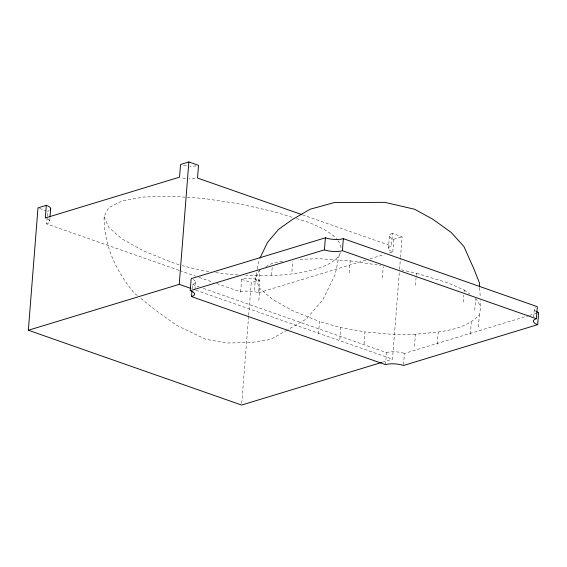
<?xml version="1.0" encoding="UTF-8"?>
<svg xmlns="http://www.w3.org/2000/svg" width="567" height="567" viewBox="0 0 567 567"><rect width="100%" height="100%" fill="white"/><g stroke="black" fill="none" stroke-linecap="round" stroke-linejoin="round"><path stroke-width="0.43" stroke-dasharray="2.83 2.13" d="M179.009 270.317L46.622 223.887L47.153 217.14M47.217 216.296L47.614 211.236A12.772 4.118 4.5 0 0 49.442 210.463M49.69 221.102L49.953 217.728M192.128 288.851L192.468 284.549A12.772 4.118 4.5 0 0 193.375 279.595M194.928 289.517L195.537 281.771M240.621 291.927L241.62 279.276A12.772 4.118 4.5 0 1 259.58 280.119L258.58 292.77A12.772 4.118 4.5 0 0 240.621 291.927L216.474 283.457M241.755 403.286L248.615 316.11M248.686 315.231L251.252 282.649L259.58 280.119M254.477 290.205L255.426 278.149L257.163 269.772M258.814 281.629L259.693 270.438M258.857 300.411L259.806 288.355L255.426 278.149L259.764 269.573M271.579 275.271L272.188 267.525M291.899 271.565L292.714 261.231M318.526 333.594L319.469 321.546L292.955 310.815L272.607 299.496L259.806 288.355M339.831 339.64L340.781 327.591L319.469 321.546M349.244 272.911L350.186 260.855L319.334 258.708L298.143 259.353M364.042 343.949L364.985 331.901L340.781 327.591M382.356 277.873L383.235 266.681M388.43 248.807L389.423 236.155M389.423 252.967L392.796 251.939A12.772 4.118 4.5 0 1 391.499 246.021L392.492 233.37L402.123 236.751L400.529 257M392.796 251.939L393.796 239.281A12.772 4.118 4.5 0 1 392.492 233.37M385.525 364.645L386.474 352.589L202.462 288.057M382.378 362.221L392.492 359.145L399.494 270.211M399.565 269.332L400.465 257.886M403.555 364.624L404.434 353.432L528.522 315.684M415.476 285.307L416.426 273.251L400.288 269.63M414.484 346.324L415.434 334.268C437.263 331.922 463.119 331.844 479.342 314.827L480.837 306.676L480.469 300.687M437.285 344.219L438.227 332.17M463.303 302.076L463.841 295.187M464.111 291.75L464.245 290.028L447.299 282.657L416.426 273.251M470.362 334.154L471.312 322.106M474.742 310.269L475.621 299.078M478.399 326.875L479.342 314.827M533.667 317.215L534.277 309.469M257.333 268.935L259.247 259.714M339.215 255.122L335.203 274.478L323.062 299.341L306.499 318.909L287.93 329.654M137.249 295.506L134.485 293.302C116.455 271.94 103.598 245.036 104.101 216.615L108.658 207.614L122.061 200.938L143.394 197.04L171.206 196.196L203.603 198.457L238.374 203.666L273.152 211.47L293.096 217.544M287.178 330.079L270.643 339.449L251.16 342.581L226.92 342.992L205.715 339.272L176.706 325.38L157.279 311.453L140.006 297.703M265.767 266.582L272.529 263.216L283.535 261.21M393.796 239.281L402.123 236.751M258.58 292.77L365.786 260.154M370.01 258.871L384.355 254.505M529.365 315.429L537.807 312.856M415.434 334.268L390.45 334.176L364.985 331.901M350.186 260.855L380.691 265.427M296.428 218.557L305.563 221.343A102.875 33.155 4.5 0 1 337.365 239.898M302.417 214.801L391.499 246.021M39.591 208.415L46.012 210.669M241.62 279.276L251.252 282.649M179.838 270.608L195.658 276.157M198.989 277.327L213.142 282.288M192.468 284.549L199.13 286.888M195.884 290.191L392.492 359.145M464.245 290.028L469.965 294.124M475.685 298.221L480.837 306.676M104.101 216.615L108.701 227.332L122.139 239.026L143.508 250.912L171.347 262.174A102.875 33.155 4.5 0 0 179.165 264.711M479.682 287.845L480.256 297.257M340.42 252.634A102.875 33.155 4.5 0 1 245.88 275.442M238.112 274.981A102.875 33.155 4.5 0 1 215.666 272.571M208.727 271.487A102.875 33.155 4.5 0 1 182.475 265.675M337.932 240.635A102.875 33.155 4.5 0 1 341.05 249.189M195.02 178.57A12.772 4.118 4.5 0 1 188.776 178.811M185.459 178.506A12.772 4.118 4.5 0 1 180.866 177.57M47.529 218.933A12.772 4.118 4.5 0 1 46.622 223.887M196.012 165.911A12.772 4.118 4.5 0 1 189.768 166.159M186.451 165.855A12.772 4.118 4.5 0 1 183.304 165.288M386.474 352.589A12.772 4.118 4.5 0 1 404.434 353.432M536.439 311.637A12.772 4.118 4.5 0 1 535.517 307.456"/><path stroke-width="0.85" d="M381.534 362.476L241.613 405.051L28.35 330.249L37.982 207.855L46.31 205.318A12.772 4.118 4.5 0 1 50.491 209.514M46.31 205.318L45.317 217.976L179.548 177.145L180.54 164.494L188.861 161.949L198.514 165.38L197.522 178.031L301.587 214.51M50.024 216.885L50.683 208.45M28.35 330.249L179.229 284.351L188.861 161.949M190.221 290.687L191.164 278.638L325.387 237.807A12.772 4.118 4.5 0 0 343.347 238.65L537.346 306.69L536.396 318.739A12.772 4.118 4.5 0 0 537.7 324.65L403.484 365.488A12.772 4.118 4.5 0 0 385.525 364.645L191.518 296.605A12.772 4.118 4.5 0 0 190.221 290.687L324.437 249.856A12.772 4.118 4.5 0 0 342.397 250.699L536.396 318.739M191.518 296.605L191.93 291.438M324.437 249.856L325.387 237.807M342.397 250.699L343.347 238.65M537.7 324.65L538.65 312.601A12.772 4.118 4.5 0 1 536.439 311.637M259.984 258.162L267.355 242.612L278.51 229.437L292.459 219.464L310.142 209.223L334.261 202.582L384.809 202.334L414.569 209.23L432.635 219.103L451.134 232.371L463.934 246.532L473.884 268.857L479.363 282.706L479.625 286.987M179.229 284.351L190.888 288.44"/></g></svg>
